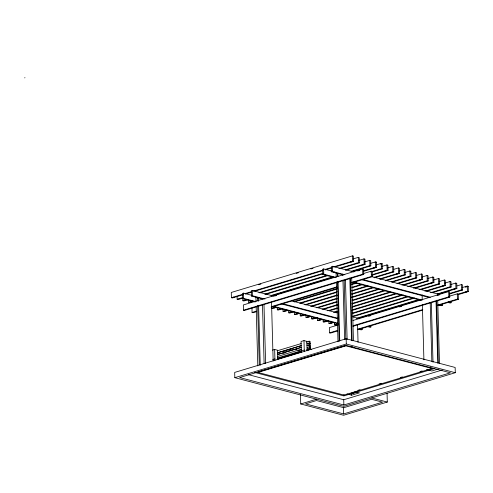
<?xml version="1.0" encoding="UTF-8"?>
<svg xmlns="http://www.w3.org/2000/svg" width="493" height="493" viewBox="0 0 493 493"><rect width="100%" height="100%" fill="white"/><g stroke="black" fill="none" stroke-linecap="round" stroke-linejoin="round"><path stroke-width="0.74" d="M306.819 350.32C308.667 350.751 310.177 347.861 311.366 349.592M24.65 77.845L24.989 77.74M334.802 267.04L353.629 261.358L353.481 256.107L352.526 255.855L231.266 292.466L231.414 297.717L232.369 297.969L243.129 294.715M258.677 284.732L260.883 284.067M296.157 273.412L298.364 272.746M310.855 268.975L313.061 268.309M353.117 258.917L358.263 257.364L359.218 257.617L359.366 262.868L340.54 268.549M251.485 295.252L243.443 293.138L242.464 293.434L242.611 298.678L255.208 301.993M273.732 296.139L252.243 290.482L251.27 290.771L251.412 296.022L263.108 299.103M331.672 271.045L323.63 268.925L322.656 269.221L322.798 274.472L335.111 277.713M353.919 271.926L332.43 266.269L331.456 266.565L331.598 271.809L343.325 274.897M231.414 297.717L242.901 294.247M245.101 293.581L251.707 291.591M253.174 291.147L322.847 270.109M325.047 269.443L331.647 267.452M333.114 267.009L352.674 261.105L353.629 261.358M245.329 294.056L251.929 292.059M254.863 291.178L323.069 270.583M325.269 269.917L331.869 267.927M358.855 260.427L364 258.874L364.956 259.127L365.097 264.377L345.544 270.281M237.065 296.225L237.151 299.226L242.772 297.525M258.905 292.657L323.451 273.171M330.785 270.953L332.251 270.509M338.851 268.519L358.411 262.615L359.366 262.868M242.994 298L238.107 299.479L237.151 299.226M259.866 292.91L322.94 273.861M242.611 298.678L243.591 298.382L255.288 301.463M251.412 296.022L252.391 295.726L264.988 299.041M322.798 274.472L323.778 274.176L335.505 277.263M331.598 271.809L332.578 271.514L344.89 274.755M364.592 261.937L369.732 260.384L370.693 260.637L370.835 265.887L352.014 271.569M324.714 274.971L325.688 274.675M333.514 272.315L334.488 272.019M242.821 298.487L242.883 300.736L247.042 299.479M264.642 294.167L326.982 275.34M345.322 269.807L364.142 264.125L365.097 264.377M247.997 299.732L243.844 300.989L242.883 300.736M265.598 294.42L327.937 275.593M370.323 263.453L375.469 261.894L376.424 262.147L376.572 267.397L363.618 271.31M257.512 301.013L257.426 297.963L258.807 297.55M374.957 262.59L376.424 262.147M248.558 299.997L248.62 302.246L252.78 300.989M271.113 295.455L332.72 276.856M351.053 271.316L369.879 265.635L370.835 265.887M253.735 301.241L249.575 302.499L248.62 302.246M271.335 295.929L333.675 277.103M362.632 268.925L243.326 304.945L243.474 310.196L244.429 310.448L363.735 274.428L363.587 269.178L362.632 268.925L362.78 274.176L363.735 274.428M376.06 264.963L381.206 263.41L382.161 263.656L382.309 268.907L372.283 271.933M274.478 296.083L276.69 295.418M357.696 270.959L359.902 270.293M380.695 264.1L382.161 263.656M363.39 270.836L375.617 267.144L376.572 267.397M381.798 266.473L386.943 264.92L387.899 265.172L388.046 270.417L372.153 275.217M363.871 273.418L371.235 271.193L372.19 271.446L372.338 276.69L351.805 282.89M243.474 310.196L362.78 274.176M370.594 271.902L381.354 268.654L382.309 268.907M387.535 267.982L392.681 266.43L393.636 266.682L393.784 271.926L374.224 277.83M371.932 274.743L387.091 270.164L388.046 270.417M394.006 269.27L398.412 267.939L399.373 268.192L399.515 273.436L379.961 279.34M251.954 307.965L252.077 312.463L256.496 311.126M271.224 306.677L336.768 286.889M351.497 282.446L371.383 276.437L372.338 276.69M256.656 311.619L253.032 312.71L252.077 312.463M271.144 307.244L337.132 287.32M271.526 306.788L271.569 308.285L275.723 307.034M293.323 301.716L337.329 288.43M351.996 284.005L356.396 282.674M374.002 277.362L392.822 271.674L393.784 271.926M276.678 307.281L272.524 308.538L271.569 308.285M294.278 301.969L336.818 289.126M351.484 284.695L356.624 283.148M399.003 271.002L404.149 269.449L405.104 269.702L405.252 274.946L385.692 280.856M277.239 307.546L277.3 309.795L281.46 308.544M299.793 303.004L337.2 291.714M351.866 287.283L362.133 284.184M379.739 278.872L398.56 273.184L399.515 273.436M282.415 308.797L278.255 310.048L277.3 309.795M300.015 303.478L336.688 292.411M352.088 287.758L362.355 284.658M404.741 272.512L409.886 270.959L410.842 271.212L410.989 276.456L392.163 282.144M282.976 309.062L283.037 311.305L287.197 310.054M304.797 304.736L337.064 294.993M351.737 290.568L367.87 285.693M385.471 280.381L404.297 274.693L405.252 274.946M288.152 310.307L283.993 311.558L283.037 311.305M305.752 304.988L337.292 295.467M351.959 291.036L368.092 286.168M411.211 273.8L415.624 272.469L416.579 272.721L416.727 277.966L397.9 283.654M288.713 310.572L288.775 312.821L292.928 311.564M310.535 306.252L336.935 298.277M351.601 293.846L372.874 287.425M391.208 281.891L410.034 276.209L410.989 276.456M293.883 311.816L289.73 313.067L288.775 312.821M311.49 306.498L337.157 298.752M351.829 294.321L373.83 287.678M416.215 275.532L421.361 273.979L422.316 274.231L422.464 279.482L403.638 285.164M294.45 312.081L294.512 314.331L298.666 313.073M316.266 307.761L336.805 301.556M351.472 297.131L378.612 288.935M396.945 283.401L415.772 277.719L416.727 277.966M299.621 313.326L295.467 314.577L294.512 314.331M317.96 307.792L337.027 302.03M351.694 297.606L379.567 289.188M421.953 277.041L427.092 275.488L428.053 275.741L428.195 280.992L409.375 286.673M300.182 313.591L300.249 315.84L303.67 314.805M322.003 309.271L337.409 304.619M352.076 300.188L384.343 290.445M401.949 285.133L421.503 279.229L422.464 279.482M305.358 314.836L301.205 316.093L300.249 315.84M323.691 309.302L337.631 305.093M352.298 300.662L385.304 290.697M427.684 278.551L432.829 276.998L433.785 277.251L433.932 282.501L415.106 288.183M305.919 315.101L305.98 317.35L310.14 316.093M327.74 310.781L337.274 307.903M351.947 303.472L390.08 291.955M407.686 286.643L427.24 280.739L428.195 280.992M311.095 316.346L306.936 317.603L305.98 317.35M329.429 310.812L337.495 308.371M352.168 303.947L391.035 292.207M433.421 280.061L438.567 278.508L439.522 278.761L439.67 284.011L420.843 289.693M311.656 316.611L311.718 318.86L315.144 317.825M333.478 312.291L337.144 311.182M352.544 306.535L395.817 293.471M413.417 288.152L432.977 282.249L433.932 282.501M317.566 317.634L312.673 319.113L311.718 318.86M335.166 312.322L337.366 311.656M352.033 307.225L397.506 293.495M439.158 281.577L444.304 280.024L445.259 280.27L445.407 285.521L426.581 291.203M317.393 318.121L317.455 320.37L321.609 319.113M352.415 309.814L401.555 294.98M419.155 289.662L438.715 283.758L439.67 284.011M322.564 319.365L318.41 320.623L317.455 320.37M351.903 310.51L403.243 295.011M444.896 283.087L450.041 281.534L450.996 281.78L451.144 287.031L432.318 292.713M323.131 319.63L323.192 321.88L327.346 320.623M352.285 313.098L407.292 296.49M424.892 291.172L444.452 285.268L445.407 285.521M328.301 320.875L324.147 322.132L323.192 321.88M352.507 313.566L408.98 296.521M450.633 284.597L455.772 283.044L456.734 283.296L456.875 288.541L438.055 294.222M328.862 321.14L328.93 323.39L333.083 322.139M352.883 316.155L413.023 298M430.629 292.682L450.183 286.778L451.144 287.031M334.038 322.385L329.885 323.642L328.93 323.39M353.105 316.629L414.718 298.031M457.103 285.885L461.51 284.553L462.465 284.806L462.613 290.05L449.659 293.964M334.599 322.65L334.661 324.899L338.087 323.87M356.421 318.33L418.76 299.51M437.1 293.976L455.92 288.288L456.875 288.541M357.376 318.583L419.716 299.762M338.204 324.936L329.367 327.605L329.515 332.849L330.47 333.102L337.717 330.914M352.933 320.487L448.673 291.585L449.628 291.831L449.776 297.082L352.963 326.311M462.101 287.616L467.247 286.063L468.202 286.316L468.35 291.56L458.324 294.586M368.622 316.29L370.828 315.625M399.552 306.954L401.758 306.289M437.106 295.615L439.318 294.95M465.263 287.203L468.202 286.316M449.437 293.489L461.658 289.798L462.613 290.05M449.178 296.293L457.276 293.846L458.231 294.099L458.379 299.35L437.846 305.549M272.45 350.129L274.65 349.463L277.516 350.215L277.781 359.662M307.114 350.806L306.856 341.359L303.984 340.608L301.05 341.489L301.359 352.415M329.515 332.849L337.619 330.402M353.08 325.737L448.821 296.829L449.776 297.082M458.102 294.118L467.395 291.308L468.35 291.56M277.288 350.788L301.168 343.578M306.233 342.05L309.129 341.174L310.128 341.439L310.183 343.442L308.735 343.88M277.343 352.791L301.223 345.581M307.01 343.831L309.179 343.177L310.183 343.442M277.343 352.914L301.223 345.704M307.016 343.954L309.185 343.301L310.189 343.559L310.233 345.199L309.228 344.934L307.053 345.587M277.621 353.271L279.79 352.618M282.686 351.743L286.304 350.652M287.752 350.215L292.817 348.687M357.265 329.336L422.809 309.549M437.537 305.099L457.424 299.097L458.379 299.35M358.633 329.46L422.439 310.196M277.386 354.547L301.266 347.337M277.386 354.658L301.266 347.448M307.059 345.704L309.228 345.045L310.239 345.31L310.3 347.633A1.799 1.196 73.2 0 0 310.59 348.748L309.715 349.445L309.493 349.038A1.467 0.974 73.2 0 1 309.321 348.446L309.228 345.045M283.457 353.284L285.632 352.624M295.036 349.79L297.205 349.13M362.096 328.098L362.139 329.595L361.159 329.891L358.195 329.114M370.896 325.442L370.939 326.939L369.96 327.235L367.766 326.656M442.283 303.885L442.326 305.389L441.346 305.685L438.376 304.902M451.083 301.229L451.126 302.733L450.146 303.022L447.952 302.449M277.436 356.494L301.315 349.229M307.102 347.54L309.277 346.825L310.288 347.09M297.988 350.806L300.157 350.153M277.473 357.998L301.352 350.788M307.145 349.038L309.314 348.385M272.709 359.57L274.909 358.91M301.315 350.936L304.249 350.048M277.658 358.651L301.537 351.441M306.603 349.907L309.493 349.038M277.306 358.799L279.519 358.22M282.415 357.345L284.584 356.692M287.481 355.817L291.098 354.726M293.267 354.073L296.164 353.198M298.29 352.464L301.229 351.669M277.146 359.274L301.808 351.922M346.16 338.759L234.68 372.418L234.828 377.669L343.812 406.361L455.292 372.708L455.144 367.458L346.16 338.759L346.308 344.009L455.292 372.708M234.828 377.669L346.308 344.009M267.446 369.01L257.888 371.901L257.901 372.425L343.941 395.078L431.954 368.505L431.942 367.981M268.155 368.795L345.901 345.328L450.46 372.813L343.868 405L239.66 377.558L346.252 345.377M257.901 372.425L345.913 345.852L431.954 368.505M351.158 346.708L352.378 346.339M300.459 394.425L300.724 403.97L316.568 399.188M429.551 367.353L430.771 366.983M357.85 390.351L360.044 389.686M379.049 383.948L381.243 383.289M400.248 377.552L402.442 376.886M419.981 371.593L422.174 370.927M356.92 391.806L351.842 393.34L352.606 393.543L356.957 392.225M434.641 368.517L343.874 395.922L254.542 372.4M346.973 393.975L351.632 395.201L359.452 392.835L354.794 391.608M438.222 369.054L431.819 370.989L426.562 369.602M248.447 374.662L343.72 399.749L442.227 370.009M343.646 413.917L382.562 402.171L371.63 399.293L343.763 407.705L316.512 400.532L305.463 403.866L343.646 413.917L343.461 407.391M387.054 393.248L387.301 402.06L343.59 415.26L300.724 403.97M350.714 261.697L351.675 261.943M356.451 263.207L357.407 263.453M362.189 264.716L363.144 264.969M367.926 266.226L368.881 266.479M373.663 267.736L374.618 267.989M379.394 269.246L380.356 269.498M385.132 270.756L386.087 271.008M390.869 272.265L391.824 272.518M396.606 273.775L397.561 274.028M402.343 275.285L403.299 275.538M408.075 276.795L409.036 277.048M413.812 278.305L414.767 278.557M419.549 279.821L420.504 280.067M425.286 281.33L426.242 281.577M431.024 282.84L431.979 283.093M436.755 284.35L437.716 284.603M442.492 285.86L443.447 286.113M448.229 287.37L449.185 287.622M453.967 288.88L454.922 289.132M459.704 290.389L460.659 290.642M465.435 291.899L466.396 292.152M371.704 276.61L439.867 294.555M361.979 279.26L430.321 297.254M448.155 301.95L451.126 302.733M362.028 279.821L429.329 297.544M353.469 281.99L421.509 299.904M439.399 304.619L442.326 305.389M352.199 282.212L421.287 300.403M291.511 300.816L337.452 312.913M353.006 317.011L359.674 318.768M282.027 303.528L337.594 318.164M367.975 326.163L370.939 326.939M281.102 303.842L337.311 318.638M257.426 297.963L258.381 298.216L258.468 301.266M274.022 306.393L337.625 323.143M359.945 329.022L362.139 329.595M272.247 306.48L338.192 323.846M233.368 297.125L234.323 297.378M239.105 298.635L240.06 298.887M244.842 300.145L245.797 300.397M250.58 301.654L251.535 301.907M273.523 307.694L274.478 307.946M279.26 309.21L280.215 309.456M284.991 310.719L285.952 310.966M290.728 312.229L291.683 312.482M296.466 313.739L297.421 313.992M302.203 315.249L303.158 315.502M307.94 316.759L308.895 317.011M313.677 318.268L314.633 318.521M319.409 319.778L320.364 320.031M325.146 321.288L326.101 321.541M330.883 322.798L331.838 323.051M336.62 324.308L337.576 324.56L335.622 325.152L334.661 324.899M309.277 346.881L310.288 347.152M371.685 397.95L387.301 402.06M467.247 286.063L467.395 291.308M461.51 284.553L461.658 289.798M457.276 293.846L457.424 299.097M455.772 283.044L455.92 288.288M450.041 281.534L450.183 286.778M448.673 291.585L448.821 296.829M444.304 280.024L444.452 285.268M438.567 278.508L438.715 283.758M437.741 300.52L439.491 363.267M436.595 300.219L438.351 362.934M436.034 301.291L437.759 363.119M432.829 276.998L432.977 282.249M431.344 302.628L433.008 362.287M430.198 302.332L431.843 361.258M427.092 275.488L427.24 280.739M422.1 294.851L422.248 300.101M422.378 304.692L423.912 359.791M421.361 273.979L421.503 279.229M415.624 272.469L415.772 277.719M409.886 270.959L410.034 276.209M404.149 269.449L404.297 274.693M398.412 267.939L398.56 273.184M392.681 266.43L392.822 271.674M386.943 264.92L387.091 270.164M381.206 263.41L381.354 268.654M375.469 261.894L375.617 267.144M371.235 271.193L371.383 276.437M369.732 260.384L369.879 265.635M364 258.874L364.142 264.125M358.263 257.364L358.411 262.615M357.554 324.727L358.047 342.327M352.526 255.855L352.674 261.105M351.7 277.861L353.45 340.614M350.418 278.28L352.162 340.792M349.82 278.07L351.552 340.182M351.571 392.903L351.632 395.201M345.457 279.999L347.121 339.461M344.182 280.443L345.827 339.369M345.901 345.328L345.913 345.852M342.795 274.09L342.838 275.612M342.968 280.19L344.625 339.665M343.929 394.554L343.941 395.078M343.72 399.749L343.868 405M337.958 276.641L337.871 273.59L337.298 273.442L337.385 276.493M338.106 281.978L339.751 340.694M337.532 281.83L339.196 341.304M336.078 272.949L336.208 277.448M336.337 282.039L338.001 341.729M332.43 266.269L332.578 271.514M323.63 268.925L323.778 274.176M303.984 340.608L304.292 351.527M274.65 349.463L274.952 360.383M271.514 302.073L273.159 360.999M263.989 304.649L265.635 363.575M262.486 304.89L264.125 363.563M258.597 305.839L260.255 365.27M257.642 305.586L259.3 365.023M255.892 297.156L256.021 301.654M256.144 306.245L257.814 365.942M252.243 290.482L252.391 295.726M243.443 293.138L243.591 298.382M309.129 341.174L309.179 343.177M309.185 343.301L309.228 344.934"/></g></svg>
